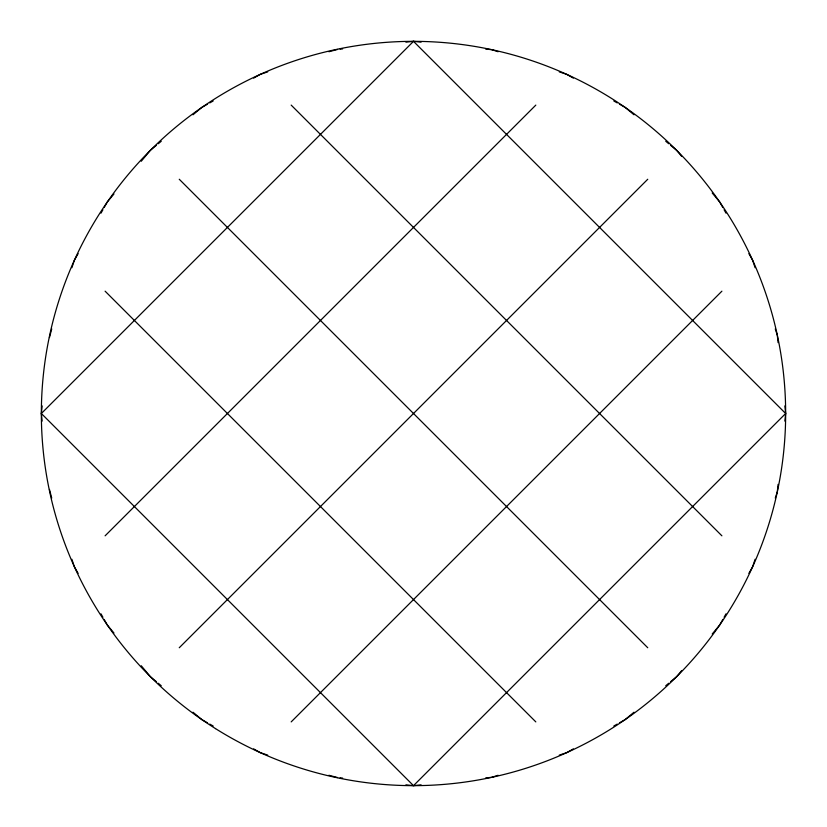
<?xml version="1.0" encoding="UTF-8"?>
<svg xmlns="http://www.w3.org/2000/svg" width="827" height="827" viewBox="0 0 827 827"><rect width="100%" height="100%" fill="white"/><g stroke="black" fill="none" stroke-linecap="round" stroke-linejoin="round"><path stroke-width="1.24" d="M42.156 405.902L41.35 413.5L42.156 421.098M49.444 337.571L51.729 328.919M778.093 484.374L777.287 491.962L775.271 498.081M784.844 421.098L785.65 413.5L784.844 405.902M71.887 267.721L74.306 260.381L78.12 253.641M755.113 559.279L752.694 566.619L748.88 573.359M100.987 213.159L102.899 209.789M104.171 207.546L107.345 201.922L113.961 193.983M722.829 619.454L719.655 625.078L712.212 634.009M724.101 617.211L726.013 613.841M141.252 161.255L150.349 150.349L156.303 145.387M681.613 670.697L676.651 676.651L670.697 681.613M105.101 535.824L535.824 105.101M179.252 647.748L647.748 179.252M291.176 721.899L721.899 291.176M158.277 143.733L161.255 141.252M192.991 114.788L201.922 107.345L207.546 104.171M634.009 712.212L625.078 719.655L619.454 722.829M665.745 685.748L668.723 683.267M209.789 102.899L213.159 100.987M253.641 78.12L260.381 74.306L267.721 71.887M573.359 748.88L566.619 752.694L559.279 755.113M613.841 726.013L617.211 724.101M328.919 51.729L337.571 49.444M498.081 775.271L491.962 777.287L485.635 777.959M340.104 49.175L342.626 48.907M405.902 42.156L413.5 41.35L421.098 42.156M421.098 784.844L413.5 785.65L405.902 784.844M485.635 49.041L491.962 49.713L498.081 51.729M337.571 777.556L328.919 775.271M340.104 777.825L342.626 778.093M559.279 71.887L566.619 74.306L573.359 78.12M267.721 755.113L260.381 752.694L253.641 748.88M613.841 100.987L617.211 102.899M619.454 104.171L625.078 107.345L634.009 114.788M207.546 722.829L201.922 719.655L192.991 712.212M209.789 724.101L213.159 726.013M665.745 141.252L668.723 143.733M670.697 145.387L676.651 150.349L681.613 156.303M156.303 681.613L150.349 676.651L141.252 665.745M158.277 683.267L161.255 685.748M291.176 105.101L721.899 535.824M179.252 179.252L647.748 647.748M105.101 291.176L535.824 721.899M712.212 192.991L719.655 201.922L722.829 207.546M113.961 633.017L107.345 625.078L104.171 619.454M724.101 209.789L726.013 213.159M748.88 253.641L752.694 260.381L755.113 267.721M78.12 573.359L74.306 566.619L71.887 559.279M100.987 613.841L102.899 617.211M775.271 328.919L777.287 335.038L778.093 342.626M51.729 498.081L49.444 489.429M413.5 41.35L41.35 413.5L413.5 785.65L785.65 413.5L413.5 41.35M215.506 728.608A372.15 372.15 0 0 0 785.392 427.414A372.15 372.15 0 0 0 239.603 84.478A372.15 372.15 0 0 0 215.506 728.608"/></g></svg>
